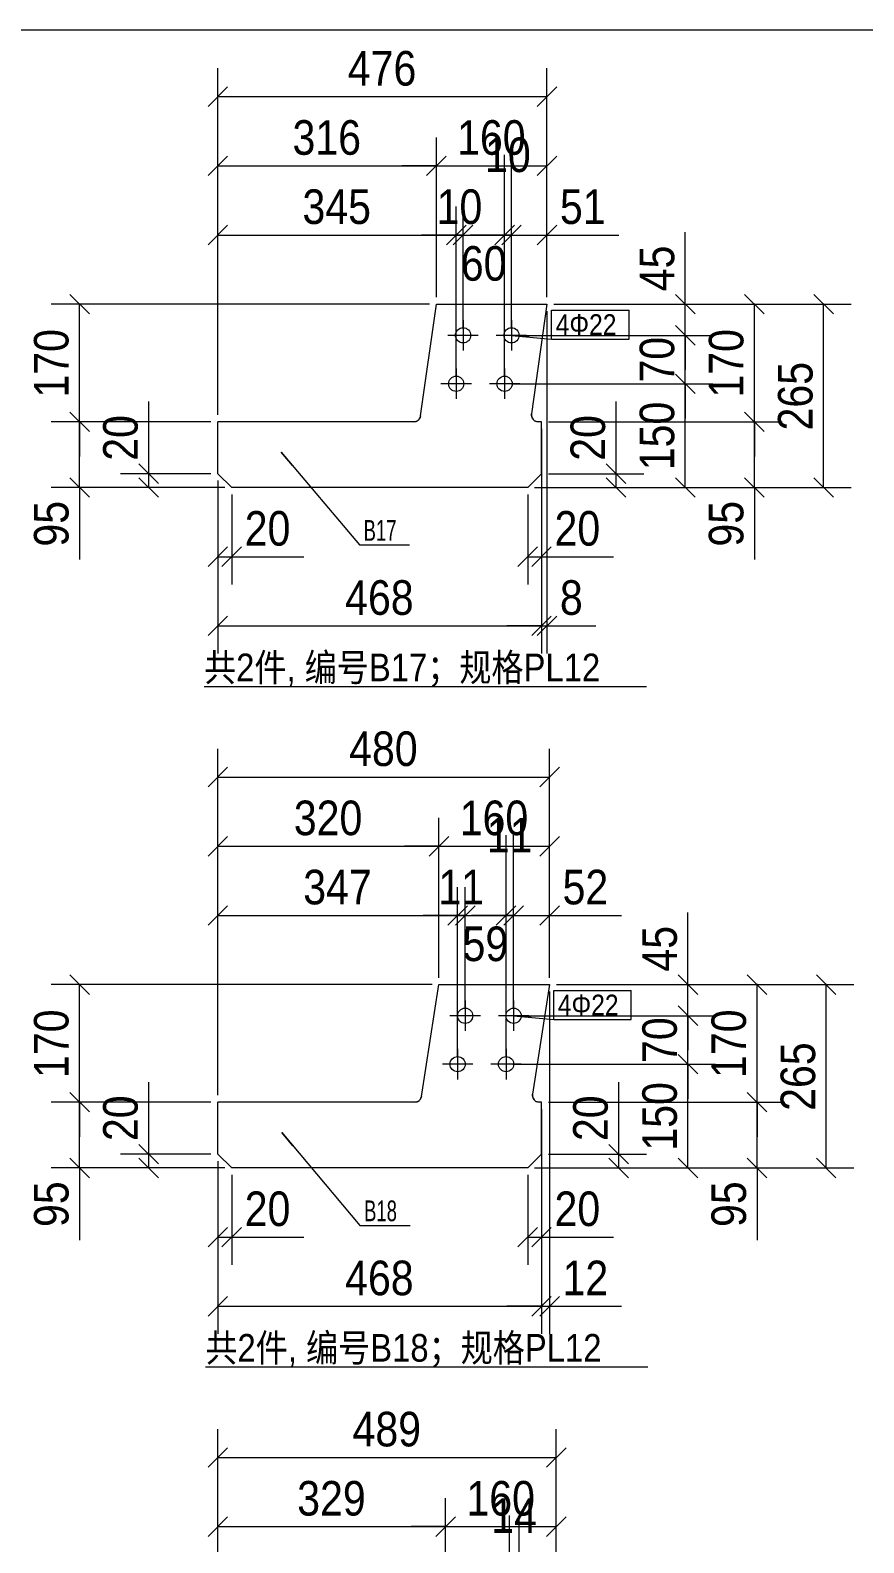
# Model space of a CAD drawing. Header units: inches. Extents: x 0 to 1938, y -2180 to 0.
# Drawn here: x 805.9 to 926.4, y -218.6 to 0 of the extents above; entities that cross this region are included whole.
import ezdxf

# ---------------------------------------------------------------- set-up
doc = ezdxf.new("R2010")
doc.units = ezdxf.units.IN
doc.header["$MEASUREMENT"] = 0
doc.linetypes.add('XKITLINE00', pattern=[0])
doc.linetypes.add('XKITLINE01', pattern=[4, 1, -1, 1, -1])
for name, color, linetype, lineweight in [('Bolt', 7, 'Continuous', 0), ('BoltMark', 3, 'Continuous', 0), ('DrawingSheet', 5, 'Continuous', 0), ('OtherObjectType', 1, 'Continuous', 0), ('Part', 2, 'Continuous', 0), ('PartMark', 3, 'Continuous', 0), ('Z-DIMENSIONS', 1, 'Continuous', 0)]:
    doc.layers.add(name, color=color, linetype=linetype, lineweight=lineweight)
doc.styles.add('Arial Narrow', font='ARIAL.TTF')
doc.styles.add('romsim', font='ARIAL.TTF')
doc.styles.add('宋体', font='ARIAL.TTF')

# ---------------------------------------------------------------- blocks, each defined once
blk = doc.blocks.new('*A833')
at = {"layer": 'Part', "color": 2, "linetype": 'XKITLINE00', "lineweight": 0}
for p, q in [((212.31, 369.26), (214.59, 385.4)), ((214.59, 385.4), (230.59, 385.4)), ((230.59, 385.4), (228.35, 369.54)), ((228.35, 369.26), (228.35, 369.54)), ((183, 360.9), (183, 368.4)), ((211.32, 368.4), (183, 368.4)), ((211.6, 368.44), (211.32, 368.4)), ((212.31, 369.26), (212.23, 368.99)), ((229.34, 368.4), (229.06, 368.44)), ((229.8, 368.4), (229.34, 368.4)), ((229.8, 360.9), (229.8, 368.4)), ((185, 358.9), (183, 360.9)), ((229.8, 360.9), (227.8, 358.9)), ((227.8, 358.9), (185, 358.9))]:
    blk.add_line(p, q, dxfattribs=at)
at = {"layer": 'Part', "color": 6, "linetype": 'XKITLINE01', "lineweight": 0}
for p, q in [((228.35, 369.54), (228.35, 369.26)), ((211.32, 368.4), (211.6, 368.44)), ((212.23, 368.99), (212.31, 369.26)), ((229.06, 368.44), (229.34, 368.4))]:
    blk.add_line(p, q, dxfattribs=at)
at = {"layer": 'Part', "color": 2, "linetype": 'XKITLINE00', "lineweight": 0}
for centre, start, end in [((211.32, 369.4), 286.3934, 335.5734), ((229.34, 369.4), 188.3056, 253.6611)]:
    blk.add_arc(centre, 1, start, end, dxfattribs=at)
at = {"layer": 'Part', "color": 6, "linetype": 'XKITLINE01', "lineweight": 0}
for centre, start, end in [((211.32, 369.4), 286.3934, 335.5734), ((229.34, 369.4), 188.3056, 253.6611)]:
    blk.add_arc(centre, 1, start, end, dxfattribs=at)
blk = doc.blocks.new('*A834')
at = {"layer": 'Bolt', "color": 2, "linetype": 'XKITLINE00', "lineweight": 0}
for p, q in [((218.45, 383.1), (218.45, 378.7)), ((225.45, 383.1), (225.45, 378.7)), ((220.65, 380.9), (216.25, 380.9)), ((227.65, 380.9), (223.25, 380.9)), ((217.46, 376.1), (217.46, 371.7)), ((224.46, 376.1), (224.46, 371.7)), ((219.66, 373.9), (215.26, 373.9)), ((226.66, 373.9), (222.26, 373.9))]:
    blk.add_line(p, q, dxfattribs=at)
for centre in [(218.45, 380.9), (225.45, 380.9), (217.46, 373.9), (224.46, 373.9)]:
    blk.add_circle(centre, 1.1, dxfattribs=at)
blk = doc.blocks.new('*A835')
at = {"layer": 'Part', "color": 2, "linetype": 'XKITLINE00', "lineweight": 0}
for p, q in [((212.44, 270.9), (214.97, 287.05)), ((214.97, 287.05), (230.97, 287.05)), ((230.97, 287.05), (228.49, 271.2)), ((228.49, 270.92), (228.49, 271.2)), ((183, 262.55), (183, 270.05)), ((211.45, 270.05), (183, 270.05)), ((211.73, 270.09), (211.45, 270.05)), ((212.44, 270.9), (212.36, 270.63)), ((229.48, 270.05), (229.2, 270.09)), ((229.8, 270.05), (229.48, 270.05)), ((229.8, 262.55), (229.8, 270.05)), ((185, 260.55), (183, 262.55)), ((229.8, 262.55), (227.8, 260.55)), ((227.8, 260.55), (185, 260.55))]:
    blk.add_line(p, q, dxfattribs=at)
at = {"layer": 'Part', "color": 6, "linetype": 'XKITLINE01', "lineweight": 0}
for p, q in [((228.49, 271.2), (228.49, 270.92)), ((211.45, 270.05), (211.73, 270.09)), ((212.36, 270.63), (212.44, 270.9)), ((229.2, 270.09), (229.48, 270.05))]:
    blk.add_line(p, q, dxfattribs=at)
at = {"layer": 'Part', "color": 2, "linetype": 'XKITLINE00', "lineweight": 0}
for centre, start, end in [((211.45, 271.05), 286.2245, 334.8979), ((229.48, 271.05), 187.602, 253.5204)]:
    blk.add_arc(centre, 1, start, end, dxfattribs=at)
at = {"layer": 'Part', "color": 6, "linetype": 'XKITLINE01', "lineweight": 0}
for centre, start, end in [((211.45, 271.05), 286.2245, 334.8979), ((229.48, 271.05), 187.602, 253.5204)]:
    blk.add_arc(centre, 1, start, end, dxfattribs=at)
blk = doc.blocks.new('*A836')
at = {"layer": 'Bolt', "color": 2, "linetype": 'XKITLINE00', "lineweight": 0}
for p, q in [((218.76, 284.75), (218.76, 280.35)), ((225.76, 284.75), (225.76, 280.35)), ((220.96, 282.55), (216.56, 282.55)), ((227.96, 282.55), (223.56, 282.55)), ((217.67, 277.75), (217.67, 273.35)), ((224.67, 277.75), (224.67, 273.35)), ((219.87, 275.55), (215.47, 275.55)), ((226.87, 275.55), (222.47, 275.55))]:
    blk.add_line(p, q, dxfattribs=at)
for centre in [(218.76, 282.55), (225.76, 282.55), (217.67, 275.55), (224.67, 275.55)]:
    blk.add_circle(centre, 1.1, dxfattribs=at)
blk = doc.blocks.new('*A864')
at = {"layer": 'DrawingSheet', "color": 5, "linetype": 'XKITLINE00', "lineweight": 0}
blk.add_line((635, 425), (5, 425), dxfattribs=at)
blk = doc.blocks.new('*A951')
at = {"layer": 'OtherObjectType', "color": 6, "linetype": 'XKITLINE00', "lineweight": 0}
blk.add_line((181, 330.15), (244.99, 330.15), dxfattribs=at)
at = {"layer": 'OtherObjectType', "color": 3, "style": '宋体', "width": 0.85}
blk.add_text('共2件, 编号B17；规格PL12', height=4, dxfattribs=at).set_placement((181, 330.9))
blk = doc.blocks.new('*A952')
at = {"layer": 'Z-DIMENSIONS', "color": 4, "linetype": 'XKITLINE00', "lineweight": 0}
for p, q in [((229.8, 359.9), (229.8, 344.9)), ((227.8, 357.9), (227.8, 344.9)), ((229.21, 350.31), (226.39, 347.49)), ((231.21, 350.31), (228.39, 347.49)), ((227.8, 348.9), (229.8, 348.9)), ((229.8, 348.9), (240.22, 348.9)), ((229.8, 348.9), (240.22, 348.9))]:
    blk.add_line(p, q, dxfattribs=at)
at = {"layer": 'Z-DIMENSIONS', "color": 7}
for p in [(227.8, 348.9), (229.8, 348.9)]:
    blk.add_point(p, dxfattribs=at)
at = {"layer": 'Z-DIMENSIONS', "color": 7, "style": 'Arial Narrow', "width": 0.85}
blk.add_text('20', height=5, dxfattribs=at).set_placement((231.68, 350.5))
blk = doc.blocks.new('*A953')
at = {"layer": 'Z-DIMENSIONS', "color": 4, "linetype": 'XKITLINE00', "lineweight": 0}
for p, q in [((183, 359.9), (183, 344.9)), ((185, 357.9), (185, 344.9)), ((184.41, 350.31), (181.59, 347.49)), ((186.41, 350.31), (183.59, 347.49)), ((183, 348.9), (185, 348.9)), ((185, 348.9), (195.42, 348.9)), ((185, 348.9), (195.42, 348.9))]:
    blk.add_line(p, q, dxfattribs=at)
at = {"layer": 'Z-DIMENSIONS', "color": 7}
for p in [(183, 348.9), (185, 348.9)]:
    blk.add_point(p, dxfattribs=at)
at = {"layer": 'Z-DIMENSIONS', "color": 7, "style": 'Arial Narrow', "width": 0.85}
blk.add_text('20', height=5, dxfattribs=at).set_placement((186.88, 350.5))
blk = doc.blocks.new('*A954')
at = {"layer": 'Z-DIMENSIONS', "color": 4, "linetype": 'XKITLINE00', "lineweight": 0}
for p, q in [((173, 360.9), (173, 371.32)), ((173, 360.9), (173, 371.32)), ((182, 360.9), (168.9, 360.9)), ((171.59, 362.31), (174.41, 359.49)), ((173, 358.9), (173, 360.9)), ((184, 358.9), (168.9, 358.9)), ((171.59, 360.31), (174.41, 357.49))]:
    blk.add_line(p, q, dxfattribs=at)
at = {"layer": 'Z-DIMENSIONS', "color": 7}
for p in [(173, 360.9), (173, 358.9)]:
    blk.add_point(p, dxfattribs=at)
at = {"layer": 'Z-DIMENSIONS', "color": 7, "style": 'Arial Narrow', "width": 0.85}
blk.add_text('20', height=5, rotation=90.0002, dxfattribs=at).set_placement((171.4, 362.77))
blk = doc.blocks.new('*A955')
at = {"layer": 'Z-DIMENSIONS', "color": 4, "linetype": 'XKITLINE00', "lineweight": 0}
for p, q in [((240.59, 360.9), (240.59, 371.32)), ((240.59, 360.9), (240.59, 371.32)), ((230.8, 360.9), (244.59, 360.9)), ((239.17, 362.31), (242, 359.49)), ((240.59, 358.9), (240.59, 360.9)), ((228.8, 358.9), (244.59, 358.9)), ((239.17, 360.31), (242, 357.49))]:
    blk.add_line(p, q, dxfattribs=at)
at = {"layer": 'Z-DIMENSIONS', "color": 7}
for p in [(240.59, 360.9), (240.59, 358.9)]:
    blk.add_point(p, dxfattribs=at)
at = {"layer": 'Z-DIMENSIONS', "color": 7, "style": 'Arial Narrow', "width": 0.85}
blk.add_text('20', height=5, rotation=90.0002, dxfattribs=at).set_placement((238.99, 362.77))
blk = doc.blocks.new('*A956')
at = {"layer": 'Z-DIMENSIONS', "color": 4, "linetype": 'XKITLINE00', "lineweight": 0}
for p, q in [((225.45, 381.9), (225.45, 399.5)), ((230.59, 386.4), (230.59, 399.5)), ((226.87, 396.81), (224.04, 393.99)), ((232, 396.81), (229.17, 393.99)), ((225.45, 395.4), (220.45, 395.4)), ((225.45, 395.4), (230.59, 395.4)), ((230.59, 395.4), (241, 395.4)), ((230.59, 395.4), (241, 395.4))]:
    blk.add_line(p, q, dxfattribs=at)
at = {"layer": 'Z-DIMENSIONS', "color": 7}
for p in [(225.45, 395.4), (230.59, 395.4)]:
    blk.add_point(p, dxfattribs=at)
at = {"layer": 'Z-DIMENSIONS', "color": 7, "style": 'Arial Narrow', "width": 0.85}
blk.add_text('51', height=5, dxfattribs=at).set_placement((232.46, 397))
blk = doc.blocks.new('*A957')
at = {"layer": 'Z-DIMENSIONS', "color": 4, "linetype": 'XKITLINE00', "lineweight": 0}
for p, q in [((224.46, 374.9), (224.46, 407)), ((225.45, 381.9), (225.45, 407)), ((225.88, 396.81), (223.05, 393.99)), ((226.87, 396.81), (224.04, 393.99)), ((224.46, 395.4), (219.46, 395.4)), ((224.46, 395.4), (225.45, 395.4)), ((225.45, 395.4), (230.45, 395.4))]:
    blk.add_line(p, q, dxfattribs=at)
at = {"layer": 'Z-DIMENSIONS', "color": 7}
for p in [(224.46, 395.4), (225.45, 395.4)]:
    blk.add_point(p, dxfattribs=at)
at = {"layer": 'Z-DIMENSIONS', "color": 7, "style": 'Arial Narrow', "width": 0.85}
blk.add_text('10', height=5, dxfattribs=at).set_placement((221.63, 404.5))
blk = doc.blocks.new('*A958')
at = {"layer": 'Z-DIMENSIONS', "color": 4, "linetype": 'XKITLINE00', "lineweight": 0}
for p, q in [((218.45, 381.9), (218.45, 399.4)), ((224.46, 374.9), (224.46, 399.4)), ((219.87, 396.81), (217.04, 393.99)), ((225.88, 396.81), (223.05, 393.99)), ((218.45, 395.4), (213.45, 395.4)), ((218.45, 395.4), (224.46, 395.4)), ((224.46, 395.4), (229.46, 395.4))]:
    blk.add_line(p, q, dxfattribs=at)
at = {"layer": 'Z-DIMENSIONS', "color": 7}
for p in [(218.45, 395.4), (224.46, 395.4)]:
    blk.add_point(p, dxfattribs=at)
at = {"layer": 'Z-DIMENSIONS', "color": 7, "style": 'Arial Narrow', "width": 0.85}
blk.add_text('60', height=5, dxfattribs=at).set_placement((218.13, 388.8))
blk = doc.blocks.new('*A959')
at = {"layer": 'Z-DIMENSIONS', "color": 4, "linetype": 'XKITLINE00', "lineweight": 0}
for p, q in [((217.46, 374.9), (217.46, 399.5)), ((218.45, 381.9), (218.45, 399.5)), ((218.88, 396.81), (216.05, 393.99)), ((219.87, 396.81), (217.04, 393.99)), ((217.46, 395.4), (212.46, 395.4)), ((217.46, 395.4), (218.45, 395.4)), ((218.45, 395.4), (223.45, 395.4))]:
    blk.add_line(p, q, dxfattribs=at)
at = {"layer": 'Z-DIMENSIONS', "color": 7}
for p in [(217.46, 395.4), (218.45, 395.4)]:
    blk.add_point(p, dxfattribs=at)
at = {"layer": 'Z-DIMENSIONS', "color": 7, "style": 'Arial Narrow', "width": 0.85}
blk.add_text('10', height=5, dxfattribs=at).set_placement((214.63, 397))
blk = doc.blocks.new('*A960')
at = {"layer": 'Z-DIMENSIONS', "color": 4, "linetype": 'XKITLINE00', "lineweight": 0}
for p, q in [((183, 369.4), (183, 399.5)), ((217.46, 374.9), (217.46, 399.5)), ((184.41, 396.81), (181.59, 393.99)), ((218.88, 396.81), (216.05, 393.99)), ((183, 395.4), (217.46, 395.4)), ((217.46, 395.4), (222.46, 395.4))]:
    blk.add_line(p, q, dxfattribs=at)
at = {"layer": 'Z-DIMENSIONS', "color": 7}
for p in [(183, 395.4), (217.46, 395.4)]:
    blk.add_point(p, dxfattribs=at)
at = {"layer": 'Z-DIMENSIONS', "color": 7, "style": 'Arial Narrow', "width": 0.85}
blk.add_text('345', height=5, dxfattribs=at).set_placement((195.23, 397))
blk = doc.blocks.new('*A961')
at = {"layer": 'Z-DIMENSIONS', "color": 4, "linetype": 'XKITLINE00', "lineweight": 0}
for p, q in [((250.59, 385.4), (250.59, 395.82)), ((250.59, 385.4), (250.59, 395.82)), ((231.59, 385.4), (254.59, 385.4)), ((249.17, 386.81), (252, 383.99)), ((250.59, 380.9), (250.59, 385.4)), ((226.45, 380.9), (254.59, 380.9)), ((249.17, 382.31), (252, 379.49)), ((250.59, 380.9), (250.59, 375.9))]:
    blk.add_line(p, q, dxfattribs=at)
at = {"layer": 'Z-DIMENSIONS', "color": 7}
for p in [(250.59, 385.4), (250.59, 380.9)]:
    blk.add_point(p, dxfattribs=at)
at = {"layer": 'Z-DIMENSIONS', "color": 7, "style": 'Arial Narrow', "width": 0.85}
blk.add_text('45', height=5, rotation=90.0002, dxfattribs=at).set_placement((248.99, 387.27))
blk = doc.blocks.new('*A962')
at = {"layer": 'Z-DIMENSIONS', "color": 4, "linetype": 'XKITLINE00', "lineweight": 0}
for p, q in [((250.59, 380.9), (250.59, 385.9)), ((226.45, 380.9), (254.59, 380.9)), ((249.17, 382.31), (252, 379.49)), ((250.59, 373.9), (250.59, 380.9)), ((225.46, 373.9), (254.59, 373.9)), ((249.17, 375.31), (252, 372.49)), ((250.59, 373.9), (250.59, 368.9))]:
    blk.add_line(p, q, dxfattribs=at)
at = {"layer": 'Z-DIMENSIONS', "color": 7}
for p in [(250.59, 380.9), (250.59, 373.9)]:
    blk.add_point(p, dxfattribs=at)
at = {"layer": 'Z-DIMENSIONS', "color": 7, "style": 'Arial Narrow', "width": 0.85}
blk.add_text('70', height=5, rotation=90.0002, dxfattribs=at).set_placement((248.99, 374.07))
blk = doc.blocks.new('*A963')
at = {"layer": 'Z-DIMENSIONS', "color": 4, "linetype": 'XKITLINE00', "lineweight": 0}
for p, q in [((250.59, 373.9), (250.59, 378.9)), ((225.46, 373.9), (254.59, 373.9)), ((249.17, 375.31), (252, 372.49)), ((250.59, 358.9), (250.59, 373.9)), ((228.8, 358.9), (254.59, 358.9)), ((249.17, 360.31), (252, 357.49))]:
    blk.add_line(p, q, dxfattribs=at)
at = {"layer": 'Z-DIMENSIONS', "color": 7}
for p in [(250.59, 373.9), (250.59, 358.9)]:
    blk.add_point(p, dxfattribs=at)
at = {"layer": 'Z-DIMENSIONS', "color": 7, "style": 'Arial Narrow', "width": 0.85}
blk.add_text('150', height=5, rotation=90.0002, dxfattribs=at).set_placement((248.99, 361.4))
blk = doc.blocks.new('*A964')
at = {"layer": 'Z-DIMENSIONS', "color": 4, "linetype": 'XKITLINE00', "lineweight": 0}
for p, q in [((214.59, 386.4), (214.59, 409.5)), ((230.59, 386.4), (230.59, 409.5)), ((216, 406.81), (213.17, 403.99)), ((232, 406.81), (229.17, 403.99)), ((214.59, 405.4), (209.59, 405.4)), ((214.59, 405.4), (230.59, 405.4))]:
    blk.add_line(p, q, dxfattribs=at)
at = {"layer": 'Z-DIMENSIONS', "color": 7}
for p in [(214.59, 405.4), (230.59, 405.4)]:
    blk.add_point(p, dxfattribs=at)
at = {"layer": 'Z-DIMENSIONS', "color": 7, "style": 'Arial Narrow', "width": 0.85}
blk.add_text('160', height=5, dxfattribs=at).set_placement((217.59, 407))
blk = doc.blocks.new('*A965')
at = {"layer": 'Z-DIMENSIONS', "color": 4, "linetype": 'XKITLINE00', "lineweight": 0}
for p, q in [((183, 369.4), (183, 409.5)), ((214.59, 386.4), (214.59, 409.5)), ((184.41, 406.81), (181.59, 403.99)), ((216, 406.81), (213.17, 403.99)), ((183, 405.4), (214.59, 405.4)), ((214.59, 405.4), (219.59, 405.4))]:
    blk.add_line(p, q, dxfattribs=at)
at = {"layer": 'Z-DIMENSIONS', "color": 7}
for p in [(183, 405.4), (214.59, 405.4)]:
    blk.add_point(p, dxfattribs=at)
at = {"layer": 'Z-DIMENSIONS', "color": 7, "style": 'Arial Narrow', "width": 0.85}
blk.add_text('316', height=5, dxfattribs=at).set_placement((193.79, 407))
blk = doc.blocks.new('*A966')
at = {"layer": 'Z-DIMENSIONS', "color": 4, "linetype": 'XKITLINE00', "lineweight": 0}
for p, q in [((230.59, 384.4), (230.59, 334.9)), ((229.8, 367.4), (229.8, 334.9)), ((229.8, 338.9), (224.8, 338.9)), ((231.21, 340.31), (228.39, 337.49)), ((232, 340.31), (229.17, 337.49)), ((229.8, 338.9), (230.59, 338.9)), ((230.59, 338.9), (237.67, 338.9)), ((230.59, 338.9), (237.67, 338.9))]:
    blk.add_line(p, q, dxfattribs=at)
at = {"layer": 'Z-DIMENSIONS', "color": 7}
for p in [(229.8, 338.9), (230.59, 338.9)]:
    blk.add_point(p, dxfattribs=at)
at = {"layer": 'Z-DIMENSIONS', "color": 7, "style": 'Arial Narrow', "width": 0.85}
blk.add_text('8', height=5, dxfattribs=at).set_placement((232.46, 340.5))
blk = doc.blocks.new('*A967')
at = {"layer": 'Z-DIMENSIONS', "color": 4, "linetype": 'XKITLINE00', "lineweight": 0}
for p, q in [((229.8, 367.4), (229.8, 334.9)), ((183, 359.9), (183, 334.9)), ((184.41, 340.31), (181.59, 337.49)), ((183, 338.9), (229.8, 338.9)), ((231.21, 340.31), (228.39, 337.49)), ((229.8, 338.9), (234.8, 338.9))]:
    blk.add_line(p, q, dxfattribs=at)
at = {"layer": 'Z-DIMENSIONS', "color": 7}
for p in [(183, 338.9), (229.8, 338.9)]:
    blk.add_point(p, dxfattribs=at)
at = {"layer": 'Z-DIMENSIONS', "color": 7, "style": 'Arial Narrow', "width": 0.85}
blk.add_text('468', height=5, dxfattribs=at).set_placement((201.4, 340.5))
blk = doc.blocks.new('*A968')
at = {"layer": 'Z-DIMENSIONS', "color": 4, "linetype": 'XKITLINE00', "lineweight": 0}
for p, q in [((213.59, 385.4), (158.9, 385.4)), ((161.59, 386.81), (164.41, 383.99)), ((163, 368.4), (163, 385.4)), ((161.59, 369.81), (164.41, 366.99)), ((182, 368.4), (158.9, 368.4)), ((163, 368.4), (163, 363.4))]:
    blk.add_line(p, q, dxfattribs=at)
at = {"layer": 'Z-DIMENSIONS', "color": 7}
for p in [(163, 385.4), (163, 368.4)]:
    blk.add_point(p, dxfattribs=at)
at = {"layer": 'Z-DIMENSIONS', "color": 7, "style": 'Arial Narrow', "width": 0.85}
blk.add_text('170', height=5, rotation=90.0002, dxfattribs=at).set_placement((161.4, 371.9))
blk = doc.blocks.new('*A969')
at = {"layer": 'Z-DIMENSIONS', "color": 4, "linetype": 'XKITLINE00', "lineweight": 0}
for p, q in [((163, 368.4), (163, 373.4)), ((161.59, 369.81), (164.41, 366.99)), ((182, 368.4), (158.9, 368.4)), ((163, 358.9), (163, 368.4)), ((184, 358.9), (158.9, 358.9)), ((161.59, 360.31), (164.41, 357.49)), ((163, 358.9), (163, 348.48)), ((163, 358.9), (163, 348.48))]:
    blk.add_line(p, q, dxfattribs=at)
at = {"layer": 'Z-DIMENSIONS', "color": 7}
for p in [(163, 368.4), (163, 358.9)]:
    blk.add_point(p, dxfattribs=at)
at = {"layer": 'Z-DIMENSIONS', "color": 7, "style": 'Arial Narrow', "width": 0.85}
blk.add_text('95', height=5, rotation=90.0002, dxfattribs=at).set_placement((161.4, 350.36))
blk = doc.blocks.new('*A970')
at = {"layer": 'Z-DIMENSIONS', "color": 4, "linetype": 'XKITLINE00', "lineweight": 0}
for p, q in [((231.59, 385.4), (264.59, 385.4)), ((259.17, 386.81), (262, 383.99)), ((260.59, 368.4), (260.59, 385.4)), ((259.17, 369.81), (262, 366.99)), ((230.8, 368.4), (264.59, 368.4)), ((260.59, 368.4), (260.59, 363.4))]:
    blk.add_line(p, q, dxfattribs=at)
at = {"layer": 'Z-DIMENSIONS', "color": 7}
for p in [(260.59, 385.4), (260.59, 368.4)]:
    blk.add_point(p, dxfattribs=at)
at = {"layer": 'Z-DIMENSIONS', "color": 7, "style": 'Arial Narrow', "width": 0.85}
blk.add_text('170', height=5, rotation=90.0002, dxfattribs=at).set_placement((258.99, 371.9))
blk = doc.blocks.new('*A971')
at = {"layer": 'Z-DIMENSIONS', "color": 4, "linetype": 'XKITLINE00', "lineweight": 0}
for p, q in [((260.59, 368.4), (260.59, 373.4)), ((259.17, 369.81), (262, 366.99)), ((230.8, 368.4), (264.59, 368.4)), ((260.59, 358.9), (260.59, 368.4)), ((228.8, 358.9), (264.59, 358.9)), ((259.17, 360.31), (262, 357.49)), ((260.59, 358.9), (260.59, 348.48)), ((260.59, 358.9), (260.59, 348.48))]:
    blk.add_line(p, q, dxfattribs=at)
at = {"layer": 'Z-DIMENSIONS', "color": 7}
for p in [(260.59, 368.4), (260.59, 358.9)]:
    blk.add_point(p, dxfattribs=at)
at = {"layer": 'Z-DIMENSIONS', "color": 7, "style": 'Arial Narrow', "width": 0.85}
blk.add_text('95', height=5, rotation=90.0002, dxfattribs=at).set_placement((258.99, 350.36))
blk = doc.blocks.new('*A972')
at = {"layer": 'Z-DIMENSIONS', "color": 4, "linetype": 'XKITLINE00', "lineweight": 0}
for p, q in [((183, 369.4), (183, 419.5)), ((230.59, 386.4), (230.59, 419.5)), ((184.41, 416.81), (181.59, 413.99)), ((183, 415.4), (230.59, 415.4)), ((232, 416.81), (229.17, 413.99))]:
    blk.add_line(p, q, dxfattribs=at)
at = {"layer": 'Z-DIMENSIONS', "color": 7}
for p in [(183, 415.4), (230.59, 415.4)]:
    blk.add_point(p, dxfattribs=at)
at = {"layer": 'Z-DIMENSIONS', "color": 7, "style": 'Arial Narrow', "width": 0.85}
blk.add_text('476', height=5, dxfattribs=at).set_placement((201.79, 417))
blk = doc.blocks.new('*A973')
at = {"layer": 'Z-DIMENSIONS', "color": 4, "linetype": 'XKITLINE00', "lineweight": 0}
for p, q in [((231.59, 385.4), (274.59, 385.4)), ((269.17, 386.81), (272, 383.99)), ((270.59, 358.9), (270.59, 385.4)), ((228.8, 358.9), (274.59, 358.9)), ((269.17, 360.31), (272, 357.49))]:
    blk.add_line(p, q, dxfattribs=at)
at = {"layer": 'Z-DIMENSIONS', "color": 7}
for p in [(270.59, 385.4), (270.59, 358.9)]:
    blk.add_point(p, dxfattribs=at)
at = {"layer": 'Z-DIMENSIONS', "color": 7, "style": 'Arial Narrow', "width": 0.85}
blk.add_text('265', height=5, rotation=90.0002, dxfattribs=at).set_placement((268.99, 367.15))
blk = doc.blocks.new('*A974')
at = {"layer": 'PartMark', "color": 4, "linetype": 'XKITLINE00', "lineweight": 0}
for p, q in [((192.16, 364.01), (203.47, 350.6)), ((193.77, 362.1), (192.16, 364.01)), ((203.47, 350.6), (210.71, 350.6))]:
    blk.add_line(p, q, dxfattribs=at)
at = {"layer": 'PartMark', "color": 1, "style": 'romsim', "width": 0.6375}
blk.add_text('B17', height=3, dxfattribs=at).set_placement((204.07, 351.2))
blk = doc.blocks.new('*A975')
at = {"layer": 'BoltMark', "color": 1, "linetype": 'XKITLINE00', "lineweight": 0}
for p, q in [((231.25, 384.55), (242.45, 384.55)), ((231.25, 380.35), (231.25, 384.55)), ((242.45, 380.35), (242.45, 384.55)), ((225.45, 380.9), (231.25, 380.35)), ((227.94, 380.67), (225.45, 380.9)), ((231.25, 380.35), (242.45, 380.35))]:
    blk.add_line(p, q, dxfattribs=at)
at = {"layer": 'BoltMark', "color": 4, "style": '宋体', "width": 0.85}
blk.add_text('4Φ22', height=3, dxfattribs=at).set_placement((231.85, 380.95))
blk = doc.blocks.new('*A976')
at = {"layer": 'OtherObjectType', "color": 6, "linetype": 'XKITLINE00', "lineweight": 0}
blk.add_line((181.19, 231.8), (245.18, 231.8), dxfattribs=at)
at = {"layer": 'OtherObjectType', "color": 3, "style": '宋体', "width": 0.85}
blk.add_text('共2件, 编号B18；规格PL12', height=4, dxfattribs=at).set_placement((181.19, 232.55))
blk = doc.blocks.new('*A977')
at = {"layer": 'Z-DIMENSIONS', "color": 4, "linetype": 'XKITLINE00', "lineweight": 0}
for p, q in [((229.8, 261.55), (229.8, 246.55)), ((227.8, 259.55), (227.8, 246.55)), ((229.21, 251.96), (226.39, 249.14)), ((231.21, 251.96), (228.39, 249.14)), ((227.8, 250.55), (229.8, 250.55)), ((229.8, 250.55), (240.22, 250.55)), ((229.8, 250.55), (240.22, 250.55))]:
    blk.add_line(p, q, dxfattribs=at)
at = {"layer": 'Z-DIMENSIONS', "color": 7}
for p in [(227.8, 250.55), (229.8, 250.55)]:
    blk.add_point(p, dxfattribs=at)
at = {"layer": 'Z-DIMENSIONS', "color": 7, "style": 'Arial Narrow', "width": 0.85}
blk.add_text('20', height=5, dxfattribs=at).set_placement((231.68, 252.15))
blk = doc.blocks.new('*A978')
at = {"layer": 'Z-DIMENSIONS', "color": 4, "linetype": 'XKITLINE00', "lineweight": 0}
for p, q in [((183, 261.55), (183, 246.55)), ((185, 259.55), (185, 246.55)), ((184.41, 251.96), (181.59, 249.14)), ((186.41, 251.96), (183.59, 249.14)), ((183, 250.55), (185, 250.55)), ((185, 250.55), (195.42, 250.55)), ((185, 250.55), (195.42, 250.55))]:
    blk.add_line(p, q, dxfattribs=at)
at = {"layer": 'Z-DIMENSIONS', "color": 7}
for p in [(183, 250.55), (185, 250.55)]:
    blk.add_point(p, dxfattribs=at)
at = {"layer": 'Z-DIMENSIONS', "color": 7, "style": 'Arial Narrow', "width": 0.85}
blk.add_text('20', height=5, dxfattribs=at).set_placement((186.88, 252.15))
blk = doc.blocks.new('*A979')
at = {"layer": 'Z-DIMENSIONS', "color": 4, "linetype": 'XKITLINE00', "lineweight": 0}
for p, q in [((173, 262.55), (173, 272.97)), ((173, 262.55), (173, 272.97)), ((182, 262.55), (168.9, 262.55)), ((171.59, 263.96), (174.41, 261.14)), ((173, 260.55), (173, 262.55)), ((184, 260.55), (168.9, 260.55)), ((171.59, 261.96), (174.41, 259.14))]:
    blk.add_line(p, q, dxfattribs=at)
at = {"layer": 'Z-DIMENSIONS', "color": 7}
for p in [(173, 262.55), (173, 260.55)]:
    blk.add_point(p, dxfattribs=at)
at = {"layer": 'Z-DIMENSIONS', "color": 7, "style": 'Arial Narrow', "width": 0.85}
blk.add_text('20', height=5, rotation=90.0002, dxfattribs=at).set_placement((171.4, 264.43))
blk = doc.blocks.new('*A980')
at = {"layer": 'Z-DIMENSIONS', "color": 4, "linetype": 'XKITLINE00', "lineweight": 0}
for p, q in [((240.97, 262.55), (240.97, 272.97)), ((240.97, 262.55), (240.97, 272.97)), ((230.8, 262.55), (244.97, 262.55)), ((239.55, 263.96), (242.38, 261.14)), ((240.97, 260.55), (240.97, 262.55)), ((228.8, 260.55), (244.97, 260.55)), ((239.55, 261.96), (242.38, 259.14))]:
    blk.add_line(p, q, dxfattribs=at)
at = {"layer": 'Z-DIMENSIONS', "color": 7}
for p in [(240.97, 262.55), (240.97, 260.55)]:
    blk.add_point(p, dxfattribs=at)
at = {"layer": 'Z-DIMENSIONS', "color": 7, "style": 'Arial Narrow', "width": 0.85}
blk.add_text('20', height=5, rotation=90.0002, dxfattribs=at).set_placement((239.37, 264.43))
blk = doc.blocks.new('*A981')
at = {"layer": 'Z-DIMENSIONS', "color": 4, "linetype": 'XKITLINE00', "lineweight": 0}
for p, q in [((225.76, 283.55), (225.76, 301.15)), ((230.97, 288.05), (230.97, 301.15)), ((227.18, 298.46), (224.35, 295.64)), ((232.38, 298.46), (229.55, 295.64)), ((225.76, 297.05), (220.76, 297.05)), ((225.76, 297.05), (230.97, 297.05)), ((230.97, 297.05), (241.38, 297.05)), ((230.97, 297.05), (241.38, 297.05))]:
    blk.add_line(p, q, dxfattribs=at)
at = {"layer": 'Z-DIMENSIONS', "color": 7}
for p in [(225.76, 297.05), (230.97, 297.05)]:
    blk.add_point(p, dxfattribs=at)
at = {"layer": 'Z-DIMENSIONS', "color": 7, "style": 'Arial Narrow', "width": 0.85}
blk.add_text('52', height=5, dxfattribs=at).set_placement((232.84, 298.65))
blk = doc.blocks.new('*A982')
at = {"layer": 'Z-DIMENSIONS', "color": 4, "linetype": 'XKITLINE00', "lineweight": 0}
for p, q in [((224.67, 276.55), (224.67, 308.65)), ((225.76, 283.55), (225.76, 308.65)), ((226.08, 298.46), (223.26, 295.64)), ((227.18, 298.46), (224.35, 295.64)), ((224.67, 297.05), (219.67, 297.05)), ((224.67, 297.05), (225.76, 297.05)), ((225.76, 297.05), (230.76, 297.05))]:
    blk.add_line(p, q, dxfattribs=at)
at = {"layer": 'Z-DIMENSIONS', "color": 7}
for p in [(224.67, 297.05), (225.76, 297.05)]:
    blk.add_point(p, dxfattribs=at)
at = {"layer": 'Z-DIMENSIONS', "color": 7, "style": 'Arial Narrow', "width": 0.85}
blk.add_text('11', height=5, dxfattribs=at).set_placement((221.88, 306.15))
blk = doc.blocks.new('*A983')
at = {"layer": 'Z-DIMENSIONS', "color": 4, "linetype": 'XKITLINE00', "lineweight": 0}
for p, q in [((218.76, 283.55), (218.76, 301.05)), ((224.67, 276.55), (224.67, 301.05)), ((220.18, 298.46), (217.35, 295.64)), ((226.08, 298.46), (223.26, 295.64)), ((218.76, 297.05), (213.76, 297.05)), ((218.76, 297.05), (224.67, 297.05)), ((224.67, 297.05), (229.67, 297.05))]:
    blk.add_line(p, q, dxfattribs=at)
at = {"layer": 'Z-DIMENSIONS', "color": 7}
for p in [(218.76, 297.05), (224.67, 297.05)]:
    blk.add_point(p, dxfattribs=at)
at = {"layer": 'Z-DIMENSIONS', "color": 7, "style": 'Arial Narrow', "width": 0.85}
blk.add_text('59', height=5, dxfattribs=at).set_placement((218.38, 290.45))
blk = doc.blocks.new('*A984')
at = {"layer": 'Z-DIMENSIONS', "color": 4, "linetype": 'XKITLINE00', "lineweight": 0}
for p, q in [((217.67, 276.55), (217.67, 301.15)), ((218.76, 283.55), (218.76, 301.15)), ((219.08, 298.46), (216.26, 295.64)), ((220.18, 298.46), (217.35, 295.64)), ((217.67, 297.05), (212.67, 297.05)), ((217.67, 297.05), (218.76, 297.05)), ((218.76, 297.05), (223.76, 297.05))]:
    blk.add_line(p, q, dxfattribs=at)
at = {"layer": 'Z-DIMENSIONS', "color": 7}
for p in [(217.67, 297.05), (218.76, 297.05)]:
    blk.add_point(p, dxfattribs=at)
at = {"layer": 'Z-DIMENSIONS', "color": 7, "style": 'Arial Narrow', "width": 0.85}
blk.add_text('11', height=5, dxfattribs=at).set_placement((214.88, 298.65))
blk = doc.blocks.new('*A985')
at = {"layer": 'Z-DIMENSIONS', "color": 4, "linetype": 'XKITLINE00', "lineweight": 0}
for p, q in [((183, 271.05), (183, 301.15)), ((217.67, 276.55), (217.67, 301.15)), ((184.41, 298.46), (181.59, 295.64)), ((219.08, 298.46), (216.26, 295.64)), ((183, 297.05), (217.67, 297.05)), ((217.67, 297.05), (222.67, 297.05))]:
    blk.add_line(p, q, dxfattribs=at)
at = {"layer": 'Z-DIMENSIONS', "color": 7}
for p in [(183, 297.05), (217.67, 297.05)]:
    blk.add_point(p, dxfattribs=at)
at = {"layer": 'Z-DIMENSIONS', "color": 7, "style": 'Arial Narrow', "width": 0.85}
blk.add_text('347', height=5, dxfattribs=at).set_placement((195.34, 298.65))
blk = doc.blocks.new('*A986')
at = {"layer": 'Z-DIMENSIONS', "color": 4, "linetype": 'XKITLINE00', "lineweight": 0}
for p, q in [((250.97, 287.05), (250.97, 297.47)), ((250.97, 287.05), (250.97, 297.47)), ((231.97, 287.05), (254.97, 287.05)), ((249.55, 288.46), (252.38, 285.64)), ((250.97, 282.55), (250.97, 287.05)), ((226.76, 282.55), (254.97, 282.55)), ((249.55, 283.96), (252.38, 281.14)), ((250.97, 282.55), (250.97, 277.55))]:
    blk.add_line(p, q, dxfattribs=at)
at = {"layer": 'Z-DIMENSIONS', "color": 7}
for p in [(250.97, 287.05), (250.97, 282.55)]:
    blk.add_point(p, dxfattribs=at)
at = {"layer": 'Z-DIMENSIONS', "color": 7, "style": 'Arial Narrow', "width": 0.85}
blk.add_text('45', height=5, rotation=90.0002, dxfattribs=at).set_placement((249.37, 288.93))
blk = doc.blocks.new('*A987')
at = {"layer": 'Z-DIMENSIONS', "color": 4, "linetype": 'XKITLINE00', "lineweight": 0}
for p, q in [((250.97, 282.55), (250.97, 287.55)), ((226.76, 282.55), (254.97, 282.55)), ((249.55, 283.96), (252.38, 281.14)), ((250.97, 275.55), (250.97, 282.55)), ((225.67, 275.55), (254.97, 275.55)), ((249.55, 276.96), (252.38, 274.14)), ((250.97, 275.55), (250.97, 270.55))]:
    blk.add_line(p, q, dxfattribs=at)
at = {"layer": 'Z-DIMENSIONS', "color": 7}
for p in [(250.97, 282.55), (250.97, 275.55)]:
    blk.add_point(p, dxfattribs=at)
at = {"layer": 'Z-DIMENSIONS', "color": 7, "style": 'Arial Narrow', "width": 0.85}
blk.add_text('70', height=5, rotation=90.0002, dxfattribs=at).set_placement((249.37, 275.72))
blk = doc.blocks.new('*A988')
at = {"layer": 'Z-DIMENSIONS', "color": 4, "linetype": 'XKITLINE00', "lineweight": 0}
for p, q in [((250.97, 275.55), (250.97, 280.55)), ((225.67, 275.55), (254.97, 275.55)), ((249.55, 276.96), (252.38, 274.14)), ((250.97, 260.55), (250.97, 275.55)), ((228.8, 260.55), (254.97, 260.55)), ((249.55, 261.96), (252.38, 259.14))]:
    blk.add_line(p, q, dxfattribs=at)
at = {"layer": 'Z-DIMENSIONS', "color": 7}
for p in [(250.97, 275.55), (250.97, 260.55)]:
    blk.add_point(p, dxfattribs=at)
at = {"layer": 'Z-DIMENSIONS', "color": 7, "style": 'Arial Narrow', "width": 0.85}
blk.add_text('150', height=5, rotation=90.0002, dxfattribs=at).set_placement((249.37, 263.05))
blk = doc.blocks.new('*A989')
at = {"layer": 'Z-DIMENSIONS', "color": 4, "linetype": 'XKITLINE00', "lineweight": 0}
for p, q in [((214.97, 288.05), (214.97, 311.15)), ((230.97, 288.05), (230.97, 311.15)), ((216.38, 308.46), (213.55, 305.64)), ((232.38, 308.46), (229.55, 305.64)), ((214.97, 307.05), (209.97, 307.05)), ((214.97, 307.05), (230.97, 307.05))]:
    blk.add_line(p, q, dxfattribs=at)
at = {"layer": 'Z-DIMENSIONS', "color": 7}
for p in [(214.97, 307.05), (230.97, 307.05)]:
    blk.add_point(p, dxfattribs=at)
at = {"layer": 'Z-DIMENSIONS', "color": 7, "style": 'Arial Narrow', "width": 0.85}
blk.add_text('160', height=5, dxfattribs=at).set_placement((217.97, 308.65))
blk = doc.blocks.new('*A990')
at = {"layer": 'Z-DIMENSIONS', "color": 4, "linetype": 'XKITLINE00', "lineweight": 0}
for p, q in [((183, 271.05), (183, 311.15)), ((214.97, 288.05), (214.97, 311.15)), ((184.41, 308.46), (181.59, 305.64)), ((216.38, 308.46), (213.55, 305.64)), ((183, 307.05), (214.97, 307.05)), ((214.97, 307.05), (219.97, 307.05))]:
    blk.add_line(p, q, dxfattribs=at)
at = {"layer": 'Z-DIMENSIONS', "color": 7}
for p in [(183, 307.05), (214.97, 307.05)]:
    blk.add_point(p, dxfattribs=at)
at = {"layer": 'Z-DIMENSIONS', "color": 7, "style": 'Arial Narrow', "width": 0.85}
blk.add_text('320', height=5, dxfattribs=at).set_placement((193.98, 308.65))
blk = doc.blocks.new('*A991')
at = {"layer": 'Z-DIMENSIONS', "color": 4, "linetype": 'XKITLINE00', "lineweight": 0}
for p, q in [((230.97, 286.05), (230.97, 236.55)), ((229.8, 269.05), (229.8, 236.55)), ((229.8, 240.55), (224.8, 240.55)), ((231.21, 241.96), (228.39, 239.14)), ((232.38, 241.96), (229.55, 239.14)), ((229.8, 240.55), (230.97, 240.55)), ((230.97, 240.55), (241.38, 240.55)), ((230.97, 240.55), (241.38, 240.55))]:
    blk.add_line(p, q, dxfattribs=at)
at = {"layer": 'Z-DIMENSIONS', "color": 7}
for p in [(229.8, 240.55), (230.97, 240.55)]:
    blk.add_point(p, dxfattribs=at)
at = {"layer": 'Z-DIMENSIONS', "color": 7, "style": 'Arial Narrow', "width": 0.85}
blk.add_text('12', height=5, dxfattribs=at).set_placement((232.84, 242.15))
blk = doc.blocks.new('*A992')
at = {"layer": 'Z-DIMENSIONS', "color": 4, "linetype": 'XKITLINE00', "lineweight": 0}
for p, q in [((229.8, 269.05), (229.8, 236.55)), ((183, 261.55), (183, 236.55)), ((184.41, 241.96), (181.59, 239.14)), ((183, 240.55), (229.8, 240.55)), ((231.21, 241.96), (228.39, 239.14)), ((229.8, 240.55), (234.8, 240.55))]:
    blk.add_line(p, q, dxfattribs=at)
at = {"layer": 'Z-DIMENSIONS', "color": 7}
for p in [(183, 240.55), (229.8, 240.55)]:
    blk.add_point(p, dxfattribs=at)
at = {"layer": 'Z-DIMENSIONS', "color": 7, "style": 'Arial Narrow', "width": 0.85}
blk.add_text('468', height=5, dxfattribs=at).set_placement((201.4, 242.15))
blk = doc.blocks.new('*A993')
at = {"layer": 'Z-DIMENSIONS', "color": 4, "linetype": 'XKITLINE00', "lineweight": 0}
for p, q in [((213.97, 287.05), (158.9, 287.05)), ((161.59, 288.46), (164.41, 285.64)), ((163, 270.05), (163, 287.05)), ((161.59, 271.46), (164.41, 268.64)), ((182, 270.05), (158.9, 270.05)), ((163, 270.05), (163, 265.05))]:
    blk.add_line(p, q, dxfattribs=at)
at = {"layer": 'Z-DIMENSIONS', "color": 7}
for p in [(163, 287.05), (163, 270.05)]:
    blk.add_point(p, dxfattribs=at)
at = {"layer": 'Z-DIMENSIONS', "color": 7, "style": 'Arial Narrow', "width": 0.85}
blk.add_text('170', height=5, rotation=90.0002, dxfattribs=at).set_placement((161.4, 273.55))
blk = doc.blocks.new('*A994')
at = {"layer": 'Z-DIMENSIONS', "color": 4, "linetype": 'XKITLINE00', "lineweight": 0}
for p, q in [((163, 270.05), (163, 275.05)), ((161.59, 271.46), (164.41, 268.64)), ((182, 270.05), (158.9, 270.05)), ((163, 260.55), (163, 270.05)), ((184, 260.55), (158.9, 260.55)), ((161.59, 261.96), (164.41, 259.14)), ((163, 260.55), (163, 250.13)), ((163, 260.55), (163, 250.13))]:
    blk.add_line(p, q, dxfattribs=at)
at = {"layer": 'Z-DIMENSIONS', "color": 7}
for p in [(163, 270.05), (163, 260.55)]:
    blk.add_point(p, dxfattribs=at)
at = {"layer": 'Z-DIMENSIONS', "color": 7, "style": 'Arial Narrow', "width": 0.85}
blk.add_text('95', height=5, rotation=90.0002, dxfattribs=at).set_placement((161.4, 252.01))
blk = doc.blocks.new('*A995')
at = {"layer": 'Z-DIMENSIONS', "color": 4, "linetype": 'XKITLINE00', "lineweight": 0}
for p, q in [((231.97, 287.05), (264.97, 287.05)), ((259.55, 288.46), (262.38, 285.64)), ((260.97, 270.05), (260.97, 287.05)), ((259.55, 271.46), (262.38, 268.64)), ((230.8, 270.05), (264.97, 270.05)), ((260.97, 270.05), (260.97, 265.05))]:
    blk.add_line(p, q, dxfattribs=at)
at = {"layer": 'Z-DIMENSIONS', "color": 7}
for p in [(260.97, 287.05), (260.97, 270.05)]:
    blk.add_point(p, dxfattribs=at)
at = {"layer": 'Z-DIMENSIONS', "color": 7, "style": 'Arial Narrow', "width": 0.85}
blk.add_text('170', height=5, rotation=90.0002, dxfattribs=at).set_placement((259.37, 273.55))
blk = doc.blocks.new('*A996')
at = {"layer": 'Z-DIMENSIONS', "color": 4, "linetype": 'XKITLINE00', "lineweight": 0}
for p, q in [((260.97, 270.05), (260.97, 275.05)), ((259.55, 271.46), (262.38, 268.64)), ((230.8, 270.05), (264.97, 270.05)), ((260.97, 260.55), (260.97, 270.05)), ((228.8, 260.55), (264.97, 260.55)), ((259.55, 261.96), (262.38, 259.14)), ((260.97, 260.55), (260.97, 250.13)), ((260.97, 260.55), (260.97, 250.13))]:
    blk.add_line(p, q, dxfattribs=at)
at = {"layer": 'Z-DIMENSIONS', "color": 7}
for p in [(260.97, 270.05), (260.97, 260.55)]:
    blk.add_point(p, dxfattribs=at)
at = {"layer": 'Z-DIMENSIONS', "color": 7, "style": 'Arial Narrow', "width": 0.85}
blk.add_text('95', height=5, rotation=90.0002, dxfattribs=at).set_placement((259.37, 252.01))
blk = doc.blocks.new('*A997')
at = {"layer": 'Z-DIMENSIONS', "color": 4, "linetype": 'XKITLINE00', "lineweight": 0}
for p, q in [((183, 271.05), (183, 321.15)), ((230.97, 288.05), (230.97, 321.15)), ((184.41, 318.46), (181.59, 315.64)), ((183, 317.05), (230.97, 317.05)), ((232.38, 318.46), (229.55, 315.64))]:
    blk.add_line(p, q, dxfattribs=at)
at = {"layer": 'Z-DIMENSIONS', "color": 7}
for p in [(183, 317.05), (230.97, 317.05)]:
    blk.add_point(p, dxfattribs=at)
at = {"layer": 'Z-DIMENSIONS', "color": 7, "style": 'Arial Narrow', "width": 0.85}
blk.add_text('480', height=5, dxfattribs=at).set_placement((201.98, 318.65))
blk = doc.blocks.new('*A998')
at = {"layer": 'Z-DIMENSIONS', "color": 4, "linetype": 'XKITLINE00', "lineweight": 0}
for p, q in [((231.97, 287.05), (274.97, 287.05)), ((269.55, 288.46), (272.38, 285.64)), ((270.97, 260.55), (270.97, 287.05)), ((228.8, 260.55), (274.97, 260.55)), ((269.55, 261.96), (272.38, 259.14))]:
    blk.add_line(p, q, dxfattribs=at)
at = {"layer": 'Z-DIMENSIONS', "color": 7}
for p in [(270.97, 287.05), (270.97, 260.55)]:
    blk.add_point(p, dxfattribs=at)
at = {"layer": 'Z-DIMENSIONS', "color": 7, "style": 'Arial Narrow', "width": 0.85}
blk.add_text('265', height=5, rotation=90.0002, dxfattribs=at).set_placement((269.37, 268.8))
blk = doc.blocks.new('*A999')
at = {"layer": 'PartMark', "color": 4, "linetype": 'XKITLINE00', "lineweight": 0}
for p, q in [((192.23, 265.66), (203.54, 252.25)), ((193.84, 263.75), (192.23, 265.66)), ((203.54, 252.25), (210.78, 252.25))]:
    blk.add_line(p, q, dxfattribs=at)
at = {"layer": 'PartMark', "color": 1, "style": 'romsim', "width": 0.6375}
blk.add_text('B18', height=3, dxfattribs=at).set_placement((204.14, 252.85))
blk = doc.blocks.new('*A1000')
at = {"layer": 'BoltMark', "color": 1, "linetype": 'XKITLINE00', "lineweight": 0}
for p, q in [((231.56, 286.2), (242.76, 286.2)), ((231.56, 282), (231.56, 286.2)), ((242.76, 282), (242.76, 286.2)), ((225.76, 282.55), (231.56, 282)), ((228.25, 282.32), (225.76, 282.55)), ((231.56, 282), (242.76, 282))]:
    blk.add_line(p, q, dxfattribs=at)
at = {"layer": 'BoltMark', "color": 4, "style": '宋体', "width": 0.85}
blk.add_text('4Φ22', height=3, dxfattribs=at).set_placement((232.16, 282.6))
blk = doc.blocks.new('*A1007')
at = {"layer": 'Z-DIMENSIONS', "color": 4, "linetype": 'XKITLINE00', "lineweight": 0}
for p, q in [((225.19, 178.2), (225.19, 210.3)), ((226.56, 185.2), (226.56, 210.3)), ((226.6, 200.11), (223.78, 197.29)), ((227.97, 200.11), (225.14, 197.29)), ((225.19, 198.7), (220.19, 198.7)), ((225.19, 198.7), (226.56, 198.7)), ((226.56, 198.7), (231.56, 198.7))]:
    blk.add_line(p, q, dxfattribs=at)
at = {"layer": 'Z-DIMENSIONS', "color": 7}
for p in [(225.19, 198.7), (226.56, 198.7)]:
    blk.add_point(p, dxfattribs=at)
at = {"layer": 'Z-DIMENSIONS', "color": 7, "style": 'Arial Narrow', "width": 0.85}
blk.add_text('14', height=5, dxfattribs=at).set_placement((222.54, 207.8))
blk = doc.blocks.new('*A1014')
at = {"layer": 'Z-DIMENSIONS', "color": 4, "linetype": 'XKITLINE00', "lineweight": 0}
for p, q in [((215.93, 189.7), (215.93, 212.8)), ((231.93, 189.7), (231.93, 212.8)), ((217.35, 210.11), (214.52, 207.29)), ((233.35, 210.11), (230.52, 207.29)), ((215.93, 208.7), (210.93, 208.7)), ((215.93, 208.7), (231.93, 208.7))]:
    blk.add_line(p, q, dxfattribs=at)
at = {"layer": 'Z-DIMENSIONS', "color": 7}
for p in [(215.93, 208.7), (231.93, 208.7)]:
    blk.add_point(p, dxfattribs=at)
at = {"layer": 'Z-DIMENSIONS', "color": 7, "style": 'Arial Narrow', "width": 0.85}
blk.add_text('160', height=5, dxfattribs=at).set_placement((218.94, 210.3))
blk = doc.blocks.new('*A1015')
at = {"layer": 'Z-DIMENSIONS', "color": 4, "linetype": 'XKITLINE00', "lineweight": 0}
for p, q in [((183, 172.7), (183, 212.8)), ((215.93, 189.7), (215.93, 212.8)), ((184.41, 210.11), (181.59, 207.29)), ((217.35, 210.11), (214.52, 207.29)), ((183, 208.7), (215.93, 208.7)), ((215.93, 208.7), (220.93, 208.7))]:
    blk.add_line(p, q, dxfattribs=at)
at = {"layer": 'Z-DIMENSIONS', "color": 7}
for p in [(183, 208.7), (215.93, 208.7)]:
    blk.add_point(p, dxfattribs=at)
at = {"layer": 'Z-DIMENSIONS', "color": 7, "style": 'Arial Narrow', "width": 0.85}
blk.add_text('329', height=5, dxfattribs=at).set_placement((194.47, 210.3))
blk = doc.blocks.new('*A1022')
at = {"layer": 'Z-DIMENSIONS', "color": 4, "linetype": 'XKITLINE00', "lineweight": 0}
for p, q in [((183, 172.7), (183, 222.8)), ((231.93, 189.7), (231.93, 222.8)), ((184.41, 220.11), (181.59, 217.29)), ((183, 218.7), (231.93, 218.7)), ((233.35, 220.11), (230.52, 217.29))]:
    blk.add_line(p, q, dxfattribs=at)
at = {"layer": 'Z-DIMENSIONS', "color": 7}
for p in [(183, 218.7), (231.93, 218.7)]:
    blk.add_point(p, dxfattribs=at)
at = {"layer": 'Z-DIMENSIONS', "color": 7, "style": 'Arial Narrow', "width": 0.85}
blk.add_text('489', height=5, dxfattribs=at).set_placement((202.47, 220.3))
blk = doc.blocks.new('P详图~006 (PL12mm零件图1)')
at = {"lineweight": 0}
for name in ['*A864', '*A972', '*A965', '*A964', '*A957', '*A960', '*A959', '*A956', '*A958', '*A961', '*A968', '*A833', '*A962', '*A973', '*A970', '*A834', '*A966', '*A963', '*A969', '*A971', '*A954', '*A955', '*A967', '*A953', '*A952', '*A951', '*A997', '*A990', '*A989', '*A982', '*A985', '*A984', '*A981', '*A983', '*A986', '*A993', '*A835', '*A987', '*A998', '*A995', '*A836', '*A991', '*A988', '*A994', '*A996', '*A979', '*A980', '*A992', '*A978', '*A977', '*A976', '*A1022', '*A1015', '*A1014', '*A1007']:
    blk.add_blockref(name, (0, 0), dxfattribs=at)
at = {"layer": 'BoltMark', "lineweight": 0}
for name in ['*A975', '*A1000']:
    blk.add_blockref(name, (0, 0), dxfattribs=at)
at = {"layer": 'PartMark', "lineweight": 0}
for name in ['*A974', '*A999']:
    blk.add_blockref(name, (0, 0), dxfattribs=at)

msp = doc.modelspace()

# ---------------------------------------------------------------- block references
msp.add_blockref('P详图~006 (PL12mm零件图1)', (650, -425))

doc.saveas('drawing.dxf')
